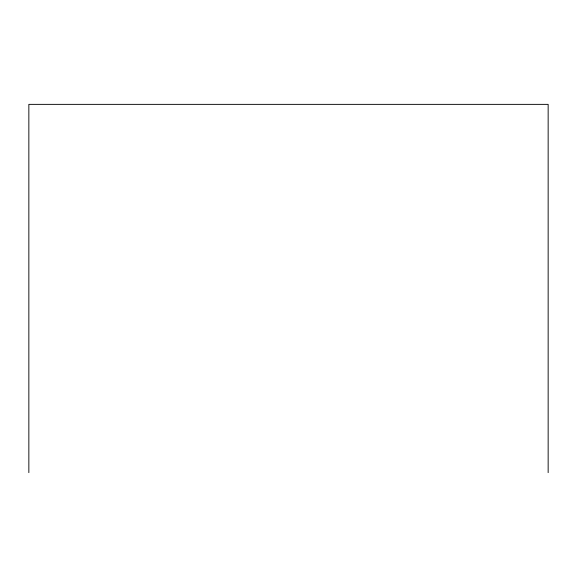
<?xml version="1.0" encoding="UTF-8"?>
<svg xmlns="http://www.w3.org/2000/svg" width="577" height="577" viewBox="0 0 577 577"><rect width="100%" height="100%" fill="white"/><g stroke="black" fill="none" stroke-linecap="round" stroke-linejoin="round"><path stroke-width="0.87" d="M548.15 472.635L548.15 104.365L28.85 104.365L28.85 472.635"/></g></svg>
